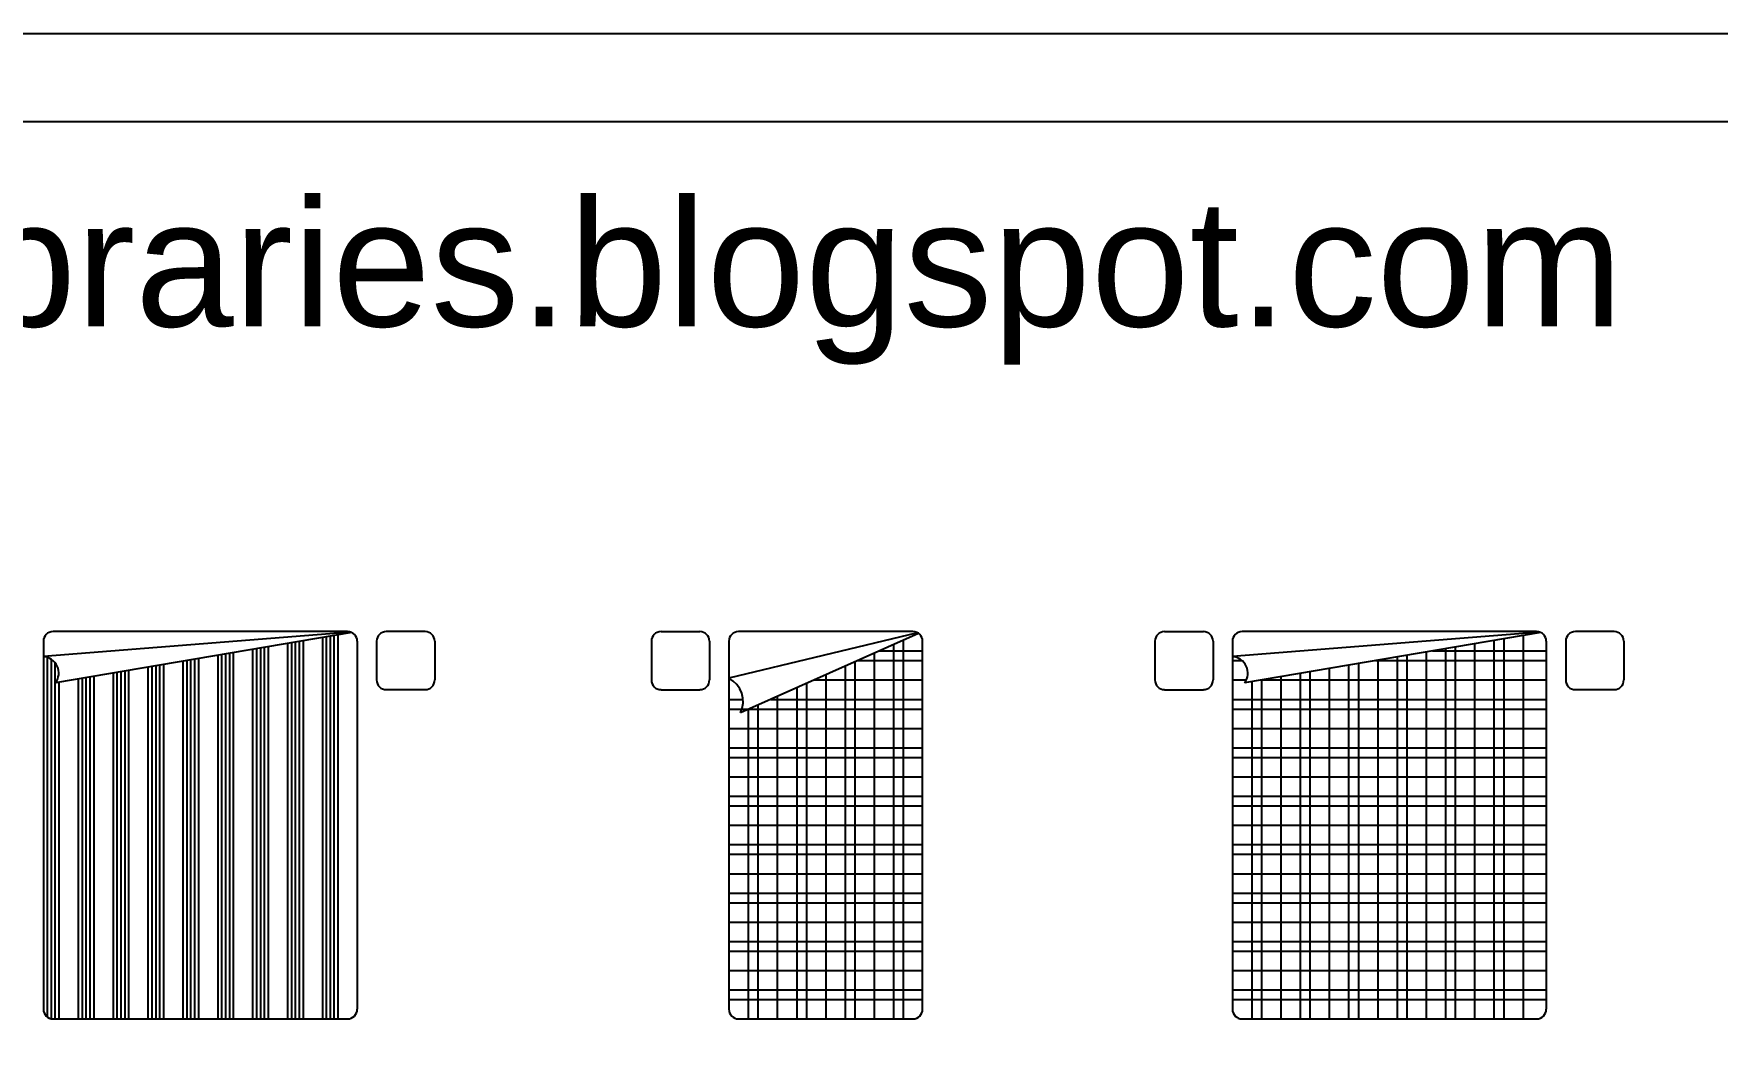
# Model space of a CAD drawing. Header units: inches. Extents: x 9.7 to 52.2, y 13.1 to 37.9.
# Drawn here: x 35.3 to 41.74, y 34.05 to 37.9 of the extents above; entities that cross this region are included whole.
import ezdxf

# ---------------------------------------------------------------- set-up
doc = ezdxf.new("R2010")
doc.units = ezdxf.units.IN
doc.header["$MEASUREMENT"] = 0
doc.layers.add('02', color=2, linetype='Continuous')
doc.layers.add('kadrbm', color=4, linetype='Continuous')
doc.styles.add('bmmm', font='swissel.ttf')

# ---------------------------------------------------------------- blocks, each defined once
blk = doc.blocks.new('kadrbm')
at = {"layer": 'kadrbm', "color": 4}
blk.add_lwpolyline([(0, 0), (0, 24.7972), (21, 24.7972), (21, 0), (0, 0)], close=True, dxfattribs=at)
blk.add_lwpolyline([(20.6631, 0.3257), (20.6631, 24.4603), (0.3369, 24.4603), (0.3369, 0.3257), (20.6631, 0.3257)], dxfattribs=at)
at = {"layer": 'kadrbm', "color": 211, "true_color": 0xf674fb, "style": 'bmmm'}
blk.add_text('www.cad-libraries.blogspot.com', height=0.485134, dxfattribs=at).set_placement((0.5726, 23.6772))

msp = doc.modelspace()

# ---------------------------------------------------------------- linework, layer by layer
at = {"layer": '02'}
for p, q in [((36.5124, 35.6088), (35.3375, 35.5148)), ((36.5004, 35.6108), (35.3745, 35.6108)), ((36.5164, 35.6072), (35.3842, 35.4147)), ((36.4486, 35.5956), (36.4486, 34.1293)), ((36.4634, 35.5982), (36.4634, 34.1293)), ((36.7967, 35.6108), (36.6486, 35.6108)), ((37.6989, 35.6108), (37.8471, 35.6108)), ((38.6798, 35.6062), (37.9582, 35.4325)), ((38.6619, 35.6108), (37.9952, 35.6108)), ((38.6834, 35.6038), (38.0026, 35.2994)), ((39.624, 35.6108), (39.7722, 35.6108)), ((41.0583, 35.6088), (39.8833, 35.5148)), ((41.0462, 35.6108), (39.9203, 35.6108)), ((41.0622, 35.6072), (39.93, 35.4147)), ((40.9944, 35.5956), (40.9944, 34.1293)), ((41.3425, 35.6108), (41.1944, 35.6108)), ((35.3375, 35.5737), (35.3375, 34.1663)), ((36.1375, 35.5427), (36.1375, 34.1293)), ((36.1523, 35.5453), (36.1523, 34.1293)), ((36.1671, 35.5478), (36.1671, 34.1293)), ((36.1819, 35.5503), (36.1819, 34.1293)), ((36.1967, 35.5528), (36.1967, 34.1293)), ((36.2708, 35.5654), (36.2708, 34.1293)), ((36.2856, 35.5679), (36.2856, 34.1293)), ((36.3004, 35.5705), (36.3004, 34.1293)), ((36.3153, 35.573), (36.3153, 34.1293)), ((36.3301, 35.5755), (36.3301, 34.1293)), ((36.4041, 35.5881), (36.4041, 34.1293)), ((36.419, 35.5906), (36.419, 34.1293)), ((36.4338, 35.5931), (36.4338, 34.1293)), ((36.5375, 35.5737), (36.5375, 34.1663)), ((36.6116, 35.5737), (36.6116, 35.4256)), ((36.8338, 35.5737), (36.8338, 35.4256)), ((37.6619, 35.5737), (37.6619, 35.4256)), ((37.8841, 35.5737), (37.8841, 35.4256)), ((37.9582, 35.5737), (37.9582, 34.1663)), ((38.5333, 35.5367), (38.6989, 35.5367)), ((38.5878, 35.5611), (38.5878, 34.1293)), ((38.6248, 35.5776), (38.6248, 34.1293)), ((38.6989, 34.1663), (38.6989, 35.5737)), ((39.587, 35.5737), (39.587, 35.4256)), ((39.8092, 35.5737), (39.8092, 35.4256)), ((39.8833, 35.5737), (39.8833, 34.1663)), ((40.624, 35.5327), (40.624, 34.1293)), ((40.6476, 35.5367), (41.0833, 35.5367)), ((40.6981, 35.5453), (40.6981, 34.1293)), ((40.7351, 35.5516), (40.7351, 34.1293)), ((40.8092, 35.5642), (40.8092, 34.1293)), ((40.8833, 35.5768), (40.8833, 34.1293)), ((40.9203, 35.5831), (40.9203, 34.1293)), ((41.0833, 35.5737), (41.0833, 34.1663)), ((41.1574, 35.5737), (41.1574, 35.4256)), ((41.3796, 35.5737), (41.3796, 35.4256)), ((35.3523, 35.512), (35.3523, 34.1367)), ((35.3671, 35.5051), (35.3671, 34.1293)), ((35.3819, 35.492), (35.3819, 34.1293)), ((35.7375, 35.4747), (35.7375, 34.1293)), ((35.7523, 35.4773), (35.7523, 34.1293)), ((35.7671, 35.4798), (35.7671, 34.1293)), ((35.7819, 35.4823), (35.7819, 34.1293)), ((35.7967, 35.4848), (35.7967, 34.1293)), ((35.8708, 35.4974), (35.8708, 34.1293)), ((35.8856, 35.4999), (35.8856, 34.1293)), ((35.9004, 35.5024), (35.9004, 34.1293)), ((35.9153, 35.505), (35.9153, 34.1293)), ((35.9301, 35.5075), (35.9301, 34.1293)), ((36.0041, 35.5201), (36.0041, 34.1293)), ((36.019, 35.5226), (36.019, 34.1293)), ((36.0338, 35.5251), (36.0338, 34.1293)), ((36.0486, 35.5276), (36.0486, 34.1293)), ((36.0634, 35.5302), (36.0634, 34.1293)), ((38.4026, 35.4783), (38.4026, 34.1293)), ((38.4396, 35.4948), (38.4396, 34.1293)), ((38.4505, 35.4997), (38.6989, 35.4997)), ((38.5137, 35.5279), (38.5137, 34.1293)), ((39.8833, 35.4997), (39.9202, 35.4997)), ((40.2537, 35.4697), (40.2537, 34.1293)), ((40.3277, 35.4823), (40.3277, 34.1293)), ((40.3648, 35.4886), (40.3648, 34.1293)), ((40.4298, 35.4997), (41.0833, 35.4997)), ((40.4388, 35.5012), (40.4388, 34.1293)), ((40.5129, 35.5138), (40.5129, 34.1293)), ((40.5499, 35.5201), (40.5499, 34.1293)), ((35.3967, 35.4168), (35.3967, 34.1293)), ((35.4708, 35.4294), (35.4708, 34.1293)), ((35.4856, 35.4319), (35.4856, 34.1293)), ((35.5004, 35.4344), (35.5004, 34.1293)), ((35.5153, 35.4369), (35.5153, 34.1293)), ((35.5301, 35.4395), (35.5301, 34.1293)), ((35.6041, 35.4521), (35.6041, 34.1293)), ((35.619, 35.4546), (35.619, 34.1293)), ((35.6338, 35.4571), (35.6338, 34.1293)), ((35.6486, 35.4596), (35.6486, 34.1293)), ((35.6634, 35.4621), (35.6634, 34.1293)), ((38.2545, 35.412), (38.2545, 34.1293)), ((38.2848, 35.4256), (38.6989, 35.4256)), ((38.3285, 35.4451), (38.3285, 34.1293)), ((39.8833, 35.4256), (39.9364, 35.4256)), ((39.9574, 35.4193), (39.9574, 34.1293)), ((39.9942, 35.4256), (41.0833, 35.4256)), ((39.9944, 35.4256), (39.9944, 34.1293)), ((40.0685, 35.4382), (40.0685, 34.1293)), ((40.1425, 35.4508), (40.1425, 34.1293)), ((40.1796, 35.4571), (40.1796, 34.1293)), ((36.7967, 35.3885), (36.6486, 35.3885)), ((37.6989, 35.3885), (37.8471, 35.3885)), ((37.9582, 35.3515), (38.0122, 35.3515)), ((38.1192, 35.3515), (38.6989, 35.3515)), ((38.1434, 35.3623), (38.1434, 34.1293)), ((38.2174, 35.3954), (38.2174, 34.1293)), ((39.624, 35.3885), (39.7722, 35.3885)), ((39.8833, 35.3515), (41.0833, 35.3515)), ((41.3425, 35.3885), (41.1944, 35.3885)), ((37.9582, 35.3145), (38.6989, 35.3145)), ((38.0322, 35.3126), (38.0322, 34.1293)), ((38.0693, 35.3292), (38.0693, 34.1293)), ((39.8833, 35.3145), (41.0833, 35.3145)), ((37.9582, 35.2404), (38.6989, 35.2404)), ((39.8833, 35.2404), (41.0833, 35.2404)), ((37.9582, 35.1663), (38.6989, 35.1663)), ((39.8833, 35.1663), (41.0833, 35.1663)), ((37.9582, 35.1293), (38.6989, 35.1293)), ((39.8833, 35.1293), (41.0833, 35.1293)), ((37.9582, 35.0552), (38.6989, 35.0552)), ((39.8833, 35.0552), (41.0833, 35.0552)), ((37.9582, 34.9811), (38.6989, 34.9811)), ((39.8833, 34.9811), (41.0833, 34.9811)), ((37.9582, 34.9441), (38.6989, 34.9441)), ((39.8833, 34.9441), (41.0833, 34.9441)), ((37.9582, 34.87), (38.6989, 34.87)), ((39.8833, 34.87), (41.0833, 34.87)), ((37.9582, 34.7959), (38.6989, 34.7959)), ((37.9582, 34.7589), (38.6989, 34.7589)), ((39.8833, 34.7959), (41.0833, 34.7959)), ((39.8833, 34.7589), (41.0833, 34.7589)), ((37.9582, 34.6848), (38.6989, 34.6848)), ((39.8833, 34.6848), (41.0833, 34.6848)), ((37.9582, 34.6108), (38.6989, 34.6108)), ((37.9582, 34.5737), (38.6989, 34.5737)), ((39.8833, 34.6108), (41.0833, 34.6108)), ((39.8833, 34.5737), (41.0833, 34.5737)), ((37.9582, 34.4997), (38.6989, 34.4997)), ((39.8833, 34.4997), (41.0833, 34.4997)), ((37.9582, 34.4256), (38.6989, 34.4256)), ((37.9582, 34.3885), (38.6989, 34.3885)), ((39.8833, 34.4256), (41.0833, 34.4256)), ((39.8833, 34.3885), (41.0833, 34.3885)), ((37.9582, 34.3145), (38.6989, 34.3145)), ((39.8833, 34.3145), (41.0833, 34.3145)), ((37.9582, 34.2404), (38.6989, 34.2404)), ((37.9582, 34.2034), (38.6989, 34.2034)), ((39.8833, 34.2404), (41.0833, 34.2404)), ((39.8833, 34.2034), (41.0833, 34.2034)), ((35.3745, 34.1293), (36.5004, 34.1293)), ((37.9952, 34.1293), (38.6619, 34.1293)), ((39.9203, 34.1293), (41.0462, 34.1293))]:
    msp.add_line(p, q, dxfattribs=at)
for centre, radius, start, end in [((35.3745, 35.5737), 0.037, 90, 180), ((36.5004, 35.5737), 0.037, 0, 90), ((36.6486, 35.5737), 0.037, 90, 180), ((36.7967, 35.5737), 0.037, 0, 90), ((37.6989, 35.5737), 0.037, 90, 180), ((37.8471, 35.5737), 0.037, 0, 90), ((37.9952, 35.5737), 0.037, 90, 180), ((38.6619, 35.5737), 0.037, 0, 90), ((39.624, 35.5737), 0.037, 90, 180), ((39.7722, 35.5737), 0.037, 0, 90), ((39.9203, 35.5737), 0.037, 90, 180), ((41.0462, 35.5737), 0.037, 0, 90), ((41.1944, 35.5737), 0.037, 90, 180), ((41.3425, 35.5737), 0.037, 0, 90), ((35.3332, 35.4518), 0.0631, 323.93692, 86.07508), ((39.879, 35.4518), 0.0631, 323.93692, 86.07508), ((36.6486, 35.4256), 0.037, 180, 270), ((36.7967, 35.4256), 0.037, 270, 0), ((37.6989, 35.4256), 0.037, 180, 270), ((37.8471, 35.4256), 0.037, 270, 0), ((37.912, 35.3431), 0.1006, 334.2601, 62.67329), ((39.624, 35.4256), 0.037, 180, 270), ((39.7722, 35.4256), 0.037, 270, 0), ((41.1944, 35.4256), 0.037, 180, 270), ((41.3425, 35.4256), 0.037, 270, 0), ((35.3745, 34.1663), 0.037, 180, 270), ((36.5004, 34.1663), 0.037, 270, 0), ((37.9952, 34.1663), 0.037, 180, 270), ((38.6619, 34.1663), 0.037, 270, 0), ((39.9203, 34.1663), 0.037, 180, 270), ((41.0462, 34.1663), 0.037, 270, 0)]:
    msp.add_arc(centre, radius, start, end, dxfattribs=at)

# ---------------------------------------------------------------- block references
at = {"layer": 'kadrbm'}
msp.add_blockref('kadrbm', (31.2376, 13.1005), dxfattribs=at)

doc.saveas('drawing.dxf')
